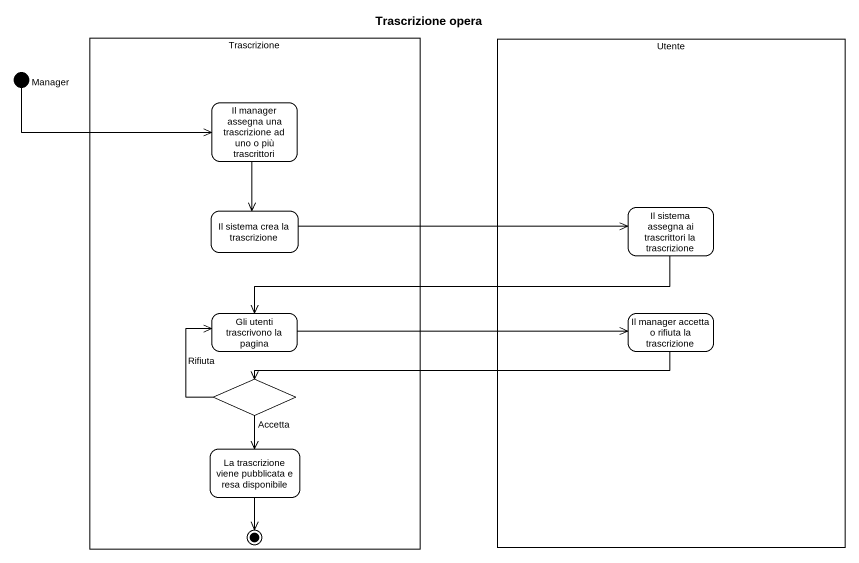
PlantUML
@startuml
title Trascrizione opera
hide empty description
state Trascrizione <<object>> {
  state "Il manager assegna una trascrizione ad uno o più trascrittori" as Il_manager_assegna_una
  state "Il sistema crea la trascrizione" as Il_sistema_crea_la
  state "Gli utenti trascrivono la pagina" as Gli_utenti_trascrivono_la
  state choice1 <<choice>>
  state "La trascrizione viene pubblicata e resa disponibile" as La_trascrizione_viene
  La_trascrizione_viene --> [*]
}
state Utente <<object>> {
  state "Il sistema assegna ai trascrittori la trascrizione" as Il_sistema_assegna_ai
  state "Il manager accetta o rifiuta la trascrizione" as Il_manager_accetta_o
}
state Manager <<start>>
Manager -right-> Il_manager_assegna_una
Il_manager_assegna_una --> Il_sistema_crea_la
Il_sistema_crea_la -right-> Il_sistema_assegna_ai
Il_sistema_assegna_ai -left-> Gli_utenti_trascrivono_la
Gli_utenti_trascrivono_la -right-> Il_manager_accetta_o
Il_manager_accetta_o -left-> choice1
choice1 -up-> Gli_utenti_trascrivono_la : Rifiuta
choice1 --> La_trascrizione_viene : Accetta
@enduml
